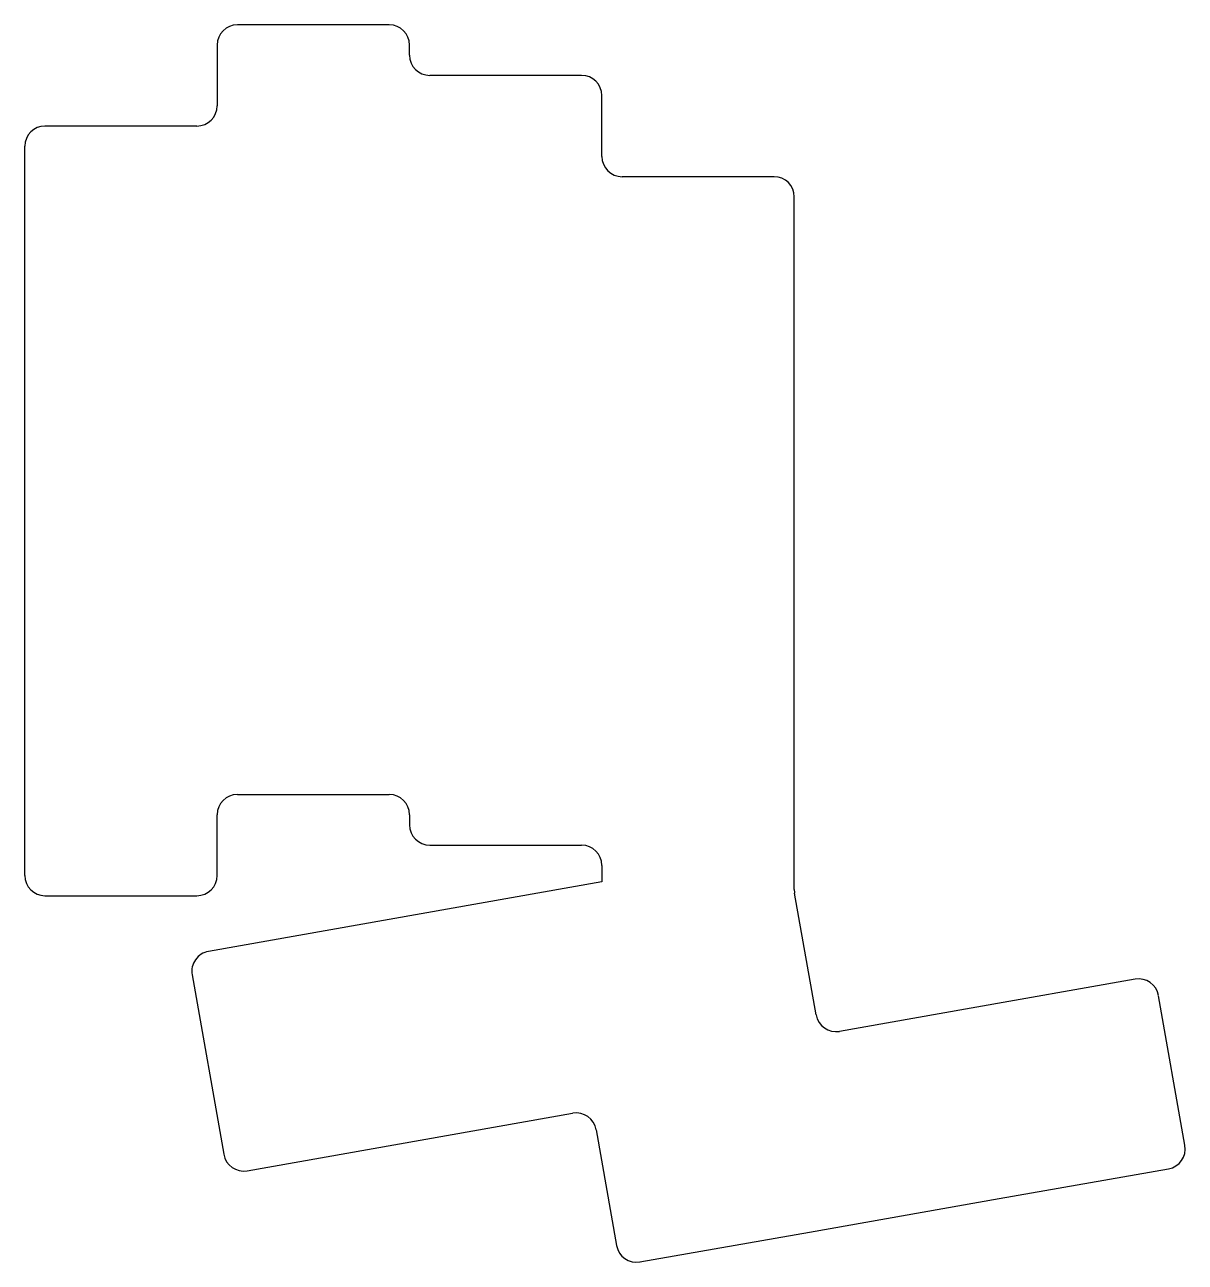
# Model space of a CAD drawing. Header units: millimetres. Extents: x -10 to 105, y -41 to 82.
import ezdxf

# ---------------------------------------------------------------- set-up
doc = ezdxf.new("R2010")
doc.units = ezdxf.units.MM

msp = doc.modelspace()

# ---------------------------------------------------------------- linework, layer by layer
for p, q in [((26.5, 81.5), (11.5, 81.5)), ((9.5, 79.5), (9.5, 73.5)), ((28.5, 78.5), (28.5, 79.5)), ((45.5, 76.5), (30.5, 76.5)), ((47.5, 68.5), (47.5, 74.5)), ((7.5, 71.5), (-7.5, 71.5)), ((-9.5, -2.5), (-9.5, 69.5)), ((64.5, 66.5), (49.5, 66.5)), ((66.5, -3.89), (66.5, 64.5)), ((11.5, 5.5), (26.5, 5.5)), ((9.5, -2.5), (9.5, 3.5)), ((28.5, 3.5), (28.5, 2.5)), ((30.5, 0.5), (45.5, 0.5)), ((47.5, -1.5), (47.5, -3.14)), ((47.5, -3.14), (8.65, -9.99)), ((-7.5, -4.5), (7.5, -4.5)), ((68.65, -16.27), (66.53, -4.24)), ((7.03, -12.3), (10.15, -30.03)), ((100.16, -12.74), (83.42, -15.7)), ((105.08, -29.14), (102.48, -14.37)), ((83.42, -15.7), (70.97, -17.89)), ((12.47, -31.65), (44.61, -25.98)), ((46.93, -27.61), (48.95, -39.04)), ((86.72, -34.41), (103.46, -31.45)), ((68.01, -37.71), (86.72, -34.41)), ((51.26, -40.66), (68.01, -37.71))]:
    msp.add_line(p, q)
for centre, start, end in [((11.5, 79.5), 90, 180), ((26.5, 79.5), 0, 90), ((30.5, 78.5), 180, 270), ((45.5, 74.5), 0, 90), ((7.5, 73.5), 270, 0), ((-7.5, 69.5), 90, 180), ((49.5, 68.5), 180, 270), ((64.5, 64.5), 0, 90), ((11.5, 3.5), 90, 180), ((26.5, 3.5), 0, 90), ((30.5, 2.5), 180, 270), ((45.5, -1.5), 0, 90), ((-7.5, -2.5), 180, 270), ((7.5, -2.5), 270, 0), ((68.5, -3.89), 180, 190), ((9, -11.96), 100, 190), ((100.51, -14.71), 10, 100), ((70.62, -15.92), 190, 280), ((44.96, -27.95), 10, 100), ((103.11, -29.49), 280, 10), ((12.12, -29.68), 190, 280), ((50.92, -38.69), 190, 280)]:
    msp.add_arc(centre, 2, start, end)

doc.saveas('drawing.dxf')
